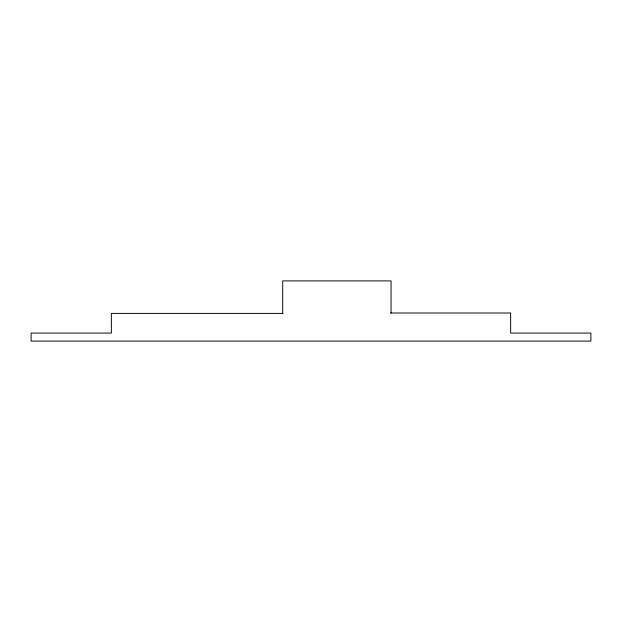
<?xml version="1.0" encoding="UTF-8"?>
<svg xmlns="http://www.w3.org/2000/svg" width="622" height="622" viewBox="0 0 622 622"><rect width="100%" height="100%" fill="white"/><g stroke="black" fill="none" stroke-linecap="round" stroke-linejoin="round"><path stroke-width="0.93" d="M390.507 313.006L510.639 313.006L510.639 333.073L590.9 333.073L590.9 341.097L31.1 341.097L31.1 333.073L111.361 333.073L111.361 313.41L282.924 313.41M391.059 313.006L391.059 280.903L282.707 280.903L282.707 313.752"/></g></svg>
